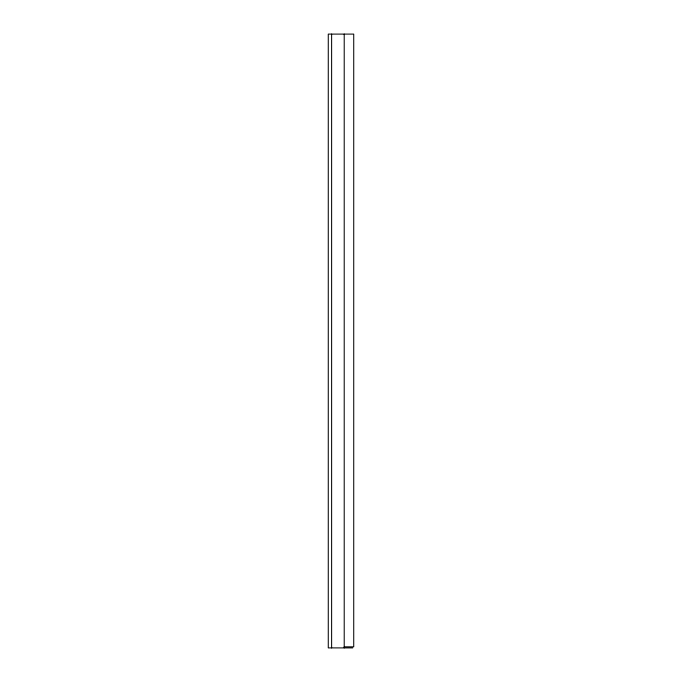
<?xml version="1.0" encoding="UTF-8"?>
<svg xmlns="http://www.w3.org/2000/svg" width="682" height="682" viewBox="0 0 682 682"><rect width="100%" height="100%" fill="white"/><g stroke="black" fill="none" stroke-linecap="round" stroke-linejoin="round"><path stroke-width="1.02" d="M344.214 646.826L353.728 646.826L353.728 34.1L328.272 34.1L328.272 647.9L352.705 647.9M344.214 34.1L344.214 647.9M331.623 34.1L331.623 647.9"/></g></svg>
